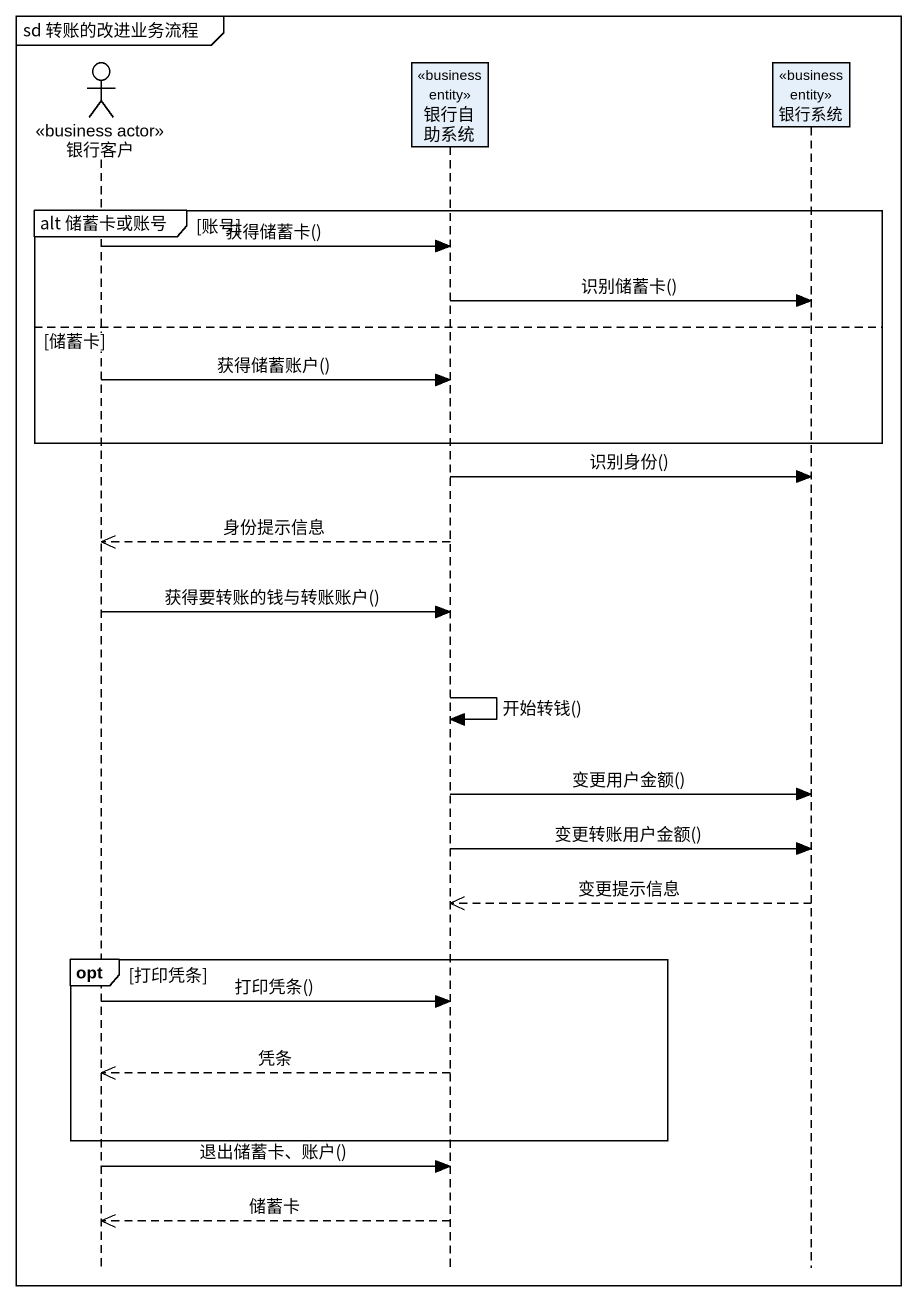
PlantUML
@startuml
mainframe sd 转账的改进业务流程
hide footbox
actor 银行客户 <<business actor>>
participant 银行自助系统 <<business entity>>
participant 银行系统 <<business entity>>

group alt 储蓄卡或账号 [账号]
  银行客户 -> 银行自助系统 : 获得储蓄卡()
  银行自助系统 -> 银行系统 : 识别储蓄卡()
else 储蓄卡
  银行客户 -> 银行自助系统 : 获得储蓄账户()
end
银行自助系统 -> 银行系统 : 识别身份()
银行自助系统 -->> 银行客户 : 身份提示信息
银行客户 -> 银行自助系统 : 获得要转账的钱与转账账户()
银行自助系统 -> 银行自助系统 : 开始转钱()
银行自助系统 -> 银行系统 : 变更用户金额()
银行自助系统 -> 银行系统 : 变更转账用户金额()
银行系统 -->> 银行自助系统 : 变更提示信息
opt 打印凭条
  银行客户 -> 银行自助系统 : 打印凭条()
  银行自助系统 -->> 银行客户 : 凭条
end
银行客户 -> 银行自助系统 : 退出储蓄卡、账户()
银行自助系统 -->> 银行客户 : 储蓄卡
@enduml
